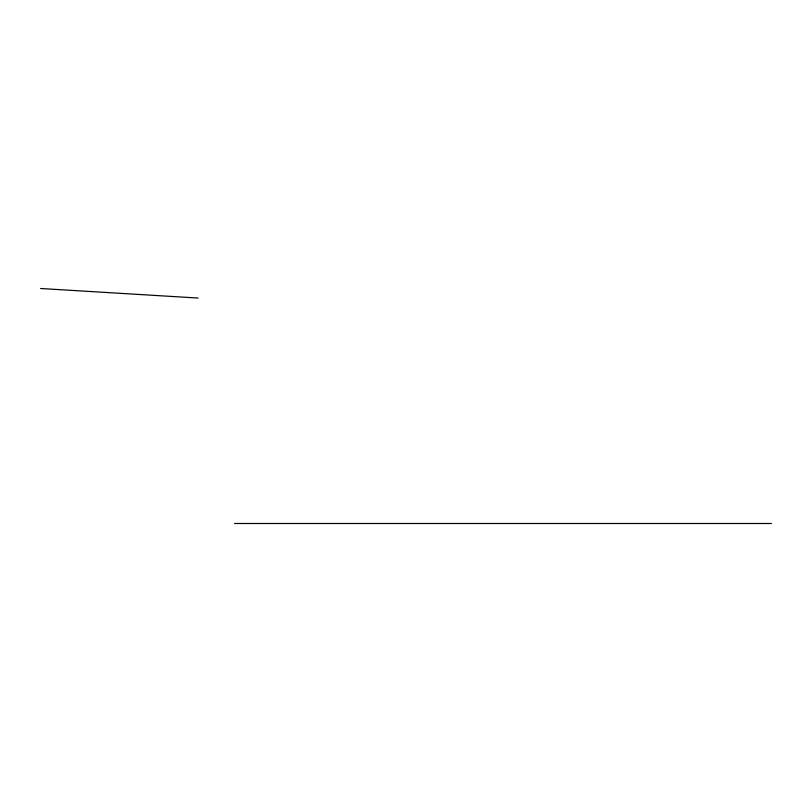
<?xml version="1.0" encoding="UTF-8"?>
<svg xmlns="http://www.w3.org/2000/svg" width="812" height="812" viewBox="0 0 812 812"><rect width="100%" height="100%" fill="white"/><g stroke="black" fill="none" stroke-linecap="round" stroke-linejoin="round"><path stroke-width="1.22" d="M234.607 523.496L771.4 523.496M40.6 288.504L198.057 298.045"/></g></svg>
